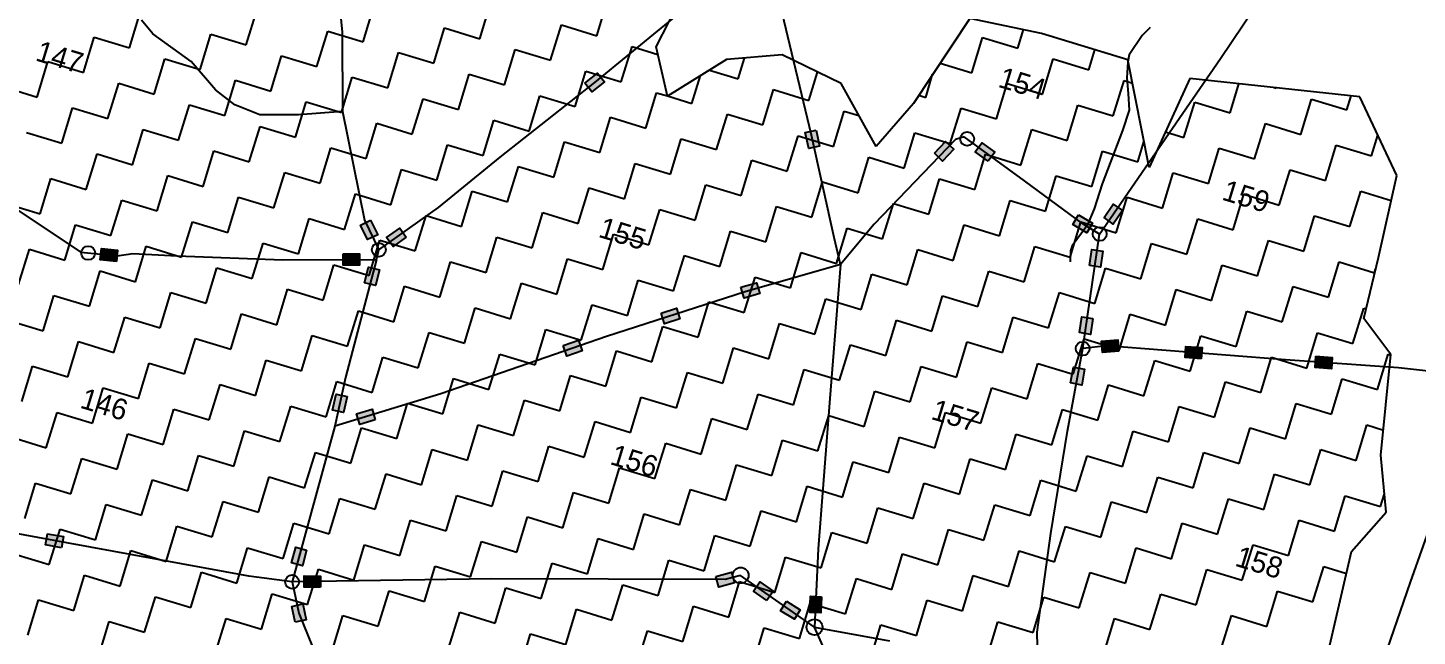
# Model space of a CAD drawing. Header units: metres. Extents: x 317586 to 322617, y 1862238 to 1866178.
# Drawn here: x 318220 to 319474, y 1862983 to 1863532 of the extents above; entities that cross this region are included whole.
import ezdxf

# ---------------------------------------------------------------- set-up
doc = ezdxf.new("R2010")
doc.units = ezdxf.units.M
for name, color, linetype in [('LINE_WATER', 4, 'Continuous'), ('POLY_HATCH', 12, 'Continuous'), ('POLY_PARCEL', 6, 'Continuous'), ('TEXT_PARCEL', 7, 'Continuous')]:
    doc.layers.add(name, color=color, linetype=linetype)
doc.styles.add('TEXT_MAP', font='')
doc.styles.get('TEXT_MAP').set_extended_font_data('Kruti Dev 050')

msp = doc.modelspace()

# ---------------------------------------------------------------- hatches: boundary and pattern name
for points in [[(318740.2, 1863483.3), (318733.9, 1863491.3), (318722.4, 1863482.2), (318728.7, 1863474.3)], [(318924.4, 1863423.3), (318934.3, 1863425.5), (318931.2, 1863439.8), (318921.3, 1863437.6)], [(319055.3, 1863422.5), (319048, 1863429.5), (319037.9, 1863418.9), (319045.2, 1863411.9)], [(319080.6, 1863428.5), (319074.6, 1863420.3), (319086.4, 1863411.7), (319092.4, 1863419.9)], [(319191, 1863360.9), (319199.3, 1863355.1), (319207.6, 1863367.2), (319199.3, 1863372.9)], [(318526.4, 1863341), (318535.5, 1863345.4), (318529, 1863358.6), (318520, 1863354.1)], [(319175.4, 1863347.1), (319180.6, 1863355.8), (319168, 1863363.3), (319162.8, 1863354.6)], [(318543.5, 1863343), (318549.3, 1863334.8), (318561.2, 1863343.2), (318555.4, 1863351.5)], [(318286.1, 1863332.9), (318285.1, 1863322.8), (318299.7, 1863321.3), (318300.7, 1863331.4)], [(319189.8, 1863330.6), (319179.8, 1863332.1), (319177.7, 1863317.6), (319187.7, 1863316.2)], [(318518.9, 1863318), (318518.9, 1863328.1), (318504.3, 1863328.1), (318504.3, 1863318)], [(318537, 1863313.7), (318527.3, 1863316.3), (318523.6, 1863302.1), (318533.4, 1863299.6)], [(318880.2, 1863292.3), (318877.3, 1863302.1), (318863.3, 1863298), (318866.1, 1863288.3)], [(318808.2, 1863269.6), (318805.1, 1863279.2), (318791.2, 1863274.8), (318794.2, 1863265.2)], [(319168.8, 1863257.1), (319178.8, 1863255.5), (319181, 1863270), (319171, 1863271.5)], [(318720, 1863240.7), (318716.7, 1863250.3), (318702.9, 1863245.5), (318706.2, 1863235.9)], [(319188.8, 1863249.3), (319189.7, 1863239.2), (319204.2, 1863240.5), (319203.3, 1863250.6)], [(319264.9, 1863244.7), (319264.1, 1863234.6), (319278.7, 1863233.5), (319279.4, 1863243.6)], [(319396.1, 1863224.6), (319396.8, 1863234.7), (319382.2, 1863235.8), (319381.5, 1863225.7)], [(319173.4, 1863224.2), (319163.5, 1863226.1), (319160.8, 1863211.7), (319170.8, 1863209.8)], [(318494.8, 1863187.3), (318504.7, 1863185.1), (318507.8, 1863199.4), (318497.9, 1863201.6)], [(318516.4, 1863183.9), (318519.3, 1863174.2), (318533.3, 1863178.5), (318530.4, 1863188.2)], [(318237.6, 1863075.7), (318235.7, 1863065.8), (318250.1, 1863063.1), (318251.9, 1863073.1)], [(318457.7, 1863049.5), (318467.5, 1863046.8), (318471.3, 1863060.9), (318461.6, 1863063.6)], [(318469.1, 1863037.6), (318469, 1863027.5), (318483.7, 1863027.4), (318483.7, 1863037.5)], [(318857.4, 1863031.3), (318854.7, 1863041.1), (318840.6, 1863037.2), (318843.3, 1863027.5)], [(318880.3, 1863032.2), (318874.5, 1863023.9), (318886.5, 1863015.5), (318892.3, 1863023.8)], [(318925.3, 1863004.7), (318935.4, 1863004.2), (318936.1, 1863018.8), (318926, 1863019.3)], [(318467.8, 1863012.3), (318457.9, 1863010.1), (318461, 1862995.9), (318470.9, 1862998)], [(318911.5, 1862998.5), (318916.8, 1863007.1), (318904.4, 1863014.8), (318899.1, 1863006.2)]]:
    msp.add_hatch(color=256).paths.add_polyline_path(points)

# ---------------------------------------------------------------- linework, layer by layer
for points in [[(318722.4, 1863482.2), (318733.9, 1863491.3), (318740.2, 1863483.3), (318728.7, 1863474.3)], [(318931.2, 1863439.8), (318934.3, 1863425.5), (318924.4, 1863423.3), (318921.3, 1863437.6)], [(319037.9, 1863418.9), (319048, 1863429.5), (319055.3, 1863422.5), (319045.2, 1863411.9)], [(319086.4, 1863411.7), (319074.6, 1863420.3), (319080.6, 1863428.5), (319092.4, 1863419.9)], [(319207.6, 1863367.2), (319199.3, 1863355.1), (319191, 1863360.9), (319199.3, 1863372.9)], [(318529, 1863358.6), (318535.5, 1863345.4), (318526.4, 1863341), (318520, 1863354.1)], [(319168, 1863363.3), (319180.6, 1863355.8), (319175.4, 1863347.1), (319162.8, 1863354.6)], [(318561.2, 1863343.2), (318549.3, 1863334.8), (318543.5, 1863343), (318555.4, 1863351.5)], [(318299.7, 1863321.3), (318285.1, 1863322.8), (318286.1, 1863332.9), (318300.7, 1863331.4)], [(319177.7, 1863317.6), (319179.8, 1863332.1), (319189.8, 1863330.6), (319187.7, 1863316.2)], [(318504.3, 1863328.1), (318518.9, 1863328.1), (318518.9, 1863318), (318504.3, 1863318)], [(318523.6, 1863302.1), (318527.3, 1863316.3), (318537, 1863313.7), (318533.4, 1863299.6)], [(318863.3, 1863298), (318877.3, 1863302.1), (318880.2, 1863292.3), (318866.1, 1863288.3)], [(318791.2, 1863274.8), (318805.1, 1863279.2), (318808.2, 1863269.6), (318794.2, 1863265.2)], [(319181, 1863270), (319178.8, 1863255.5), (319168.8, 1863257.1), (319171, 1863271.5)], [(318702.9, 1863245.5), (318716.7, 1863250.3), (318720, 1863240.7), (318706.2, 1863235.9)], [(319204.2, 1863240.5), (319189.7, 1863239.2), (319188.8, 1863249.3), (319203.3, 1863250.6)], [(319278.7, 1863233.5), (319264.1, 1863234.6), (319264.9, 1863244.7), (319279.4, 1863243.6)], [(319382.2, 1863235.8), (319396.8, 1863234.7), (319396.1, 1863224.6), (319381.5, 1863225.7)], [(319160.8, 1863211.7), (319163.5, 1863226.1), (319173.4, 1863224.2), (319170.8, 1863209.8)], [(318507.8, 1863199.4), (318504.7, 1863185.1), (318494.8, 1863187.3), (318497.9, 1863201.6)], [(318533.3, 1863178.5), (318519.3, 1863174.2), (318516.4, 1863183.9), (318530.4, 1863188.2)], [(318250.1, 1863063.1), (318235.7, 1863065.8), (318237.6, 1863075.7), (318251.9, 1863073.1)], [(318471.3, 1863060.9), (318467.5, 1863046.8), (318457.7, 1863049.5), (318461.6, 1863063.6)], [(318483.7, 1863027.4), (318469, 1863027.5), (318469.1, 1863037.6), (318483.7, 1863037.5)], [(318840.6, 1863037.2), (318854.7, 1863041.1), (318857.4, 1863031.3), (318843.3, 1863027.5)], [(318886.5, 1863015.5), (318874.5, 1863023.9), (318880.3, 1863032.2), (318892.3, 1863023.8)], [(318936.1, 1863018.8), (318935.4, 1863004.2), (318925.3, 1863004.7), (318926, 1863019.3)], [(318461, 1862995.9), (318457.9, 1863010.1), (318467.8, 1863012.3), (318470.9, 1862998)], [(318904.4, 1863014.8), (318916.8, 1863007.1), (318911.5, 1862998.5), (318899.1, 1863006.2)]]:
    msp.add_lwpolyline(points, close=True)
for centre, radius in [((319067.4, 1863431.9), 6.26), ((319187, 1863346.1), 6.26), ((318274.1, 1863329), 6.26), ((318536.5, 1863331.9), 6.26), ((319171.7, 1863242.7), 6.26), ((318863, 1863038.1), 7.15), ((318458.2, 1863032.2), 6.26), ((318929.7, 1862991.4), 7.15)]:
    msp.add_circle(centre, radius)
at = {"layer": 'LINE_WATER', "ltscale": 10}
for p, q in [((319232.7, 1863532.3), (319225.5, 1863525.2)), ((319225.5, 1863525.2), (319213.6, 1863507.7)), ((319213.6, 1863507.7), (319212.4, 1863501.5)), ((319212.4, 1863501.5), (319211.5, 1863487.1)), ((319211.5, 1863487.1), (319212.6, 1863472.8)), ((319212.6, 1863472.8), (319213.5, 1863457.8)), ((319213.5, 1863457.8), (319207.5, 1863439.5)), ((319207.5, 1863439.5), (319189.3, 1863391.3)), ((319189.3, 1863391.3), (319182.1, 1863368.8)), ((319182.1, 1863368.8), (319175.6, 1863353.8)), ((319175.6, 1863353.8), (319162.2, 1863335.4)), ((319160.8, 1863330.8), (319160.5, 1863320.9)), ((319162.2, 1863335.4), (319160.8, 1863330.8))]:
    msp.add_line(p, q, dxfattribs=at)
at = {"layer": 'POLY_HATCH'}
for p, q in [((318786.9, 1863514.9), (318821.4, 1863582.9)), ((319069.8, 1863540.6), (319018.9, 1863463.8)), ((319134.4, 1863527.1), (319069.8, 1863540.6)), ((319212.5, 1863503.3), (319134.4, 1863527.1)), ((318797, 1863470.6), (318786.9, 1863514.9)), ((318900.6, 1863507.7), (318850.2, 1863503.5)), ((318953.6, 1863481.8), (318900.6, 1863507.7)), ((318850.2, 1863503.5), (318797, 1863470.6)), ((319231.6, 1863406.1), (319212.5, 1863503.3)), ((318985.4, 1863425), (318953.6, 1863481.8)), ((319268.3, 1863486.3), (319231.6, 1863406.1)), ((319421.8, 1863470), (319268.3, 1863486.3)), ((319455.1, 1863398.9), (319421.8, 1863470)), ((319018.9, 1863463.8), (318985.4, 1863425)), ((319438.6, 1863324.8), (319455.1, 1863398.9)), ((319425.4, 1863269.9), (319438.6, 1863324.8)), ((319449.8, 1863237.5), (319425.4, 1863269.9)), ((319440.9, 1863146.6), (319449.8, 1863237.5)), ((319445.5, 1863095.2), (319440.9, 1863146.6)), ((319414.3, 1863059.5), (319445.5, 1863095.2)), ((319379.5, 1862909.4), (319414.3, 1863059.5))]:
    msp.add_line(p, q, dxfattribs=at)
at = {"layer": 'POLY_HATCH', "linetype": 'Continuous'}
for p, q in [((318733.1, 1863525), (318742.9, 1863556.9)), ((318311.4, 1863514), (318321.1, 1863545.9)), ((318416.8, 1863516.8), (318426.6, 1863548.7)), ((318522.3, 1863519.5), (318532, 1863551.4)), ((318627.7, 1863522.3), (318637.4, 1863554.2)), ((318586.1, 1863500.1), (318595.8, 1863532)), ((318595.8, 1863532), (318627.7, 1863522.3)), ((318691.5, 1863502.8), (318701.2, 1863534.7)), ((318701.2, 1863534.7), (318733.1, 1863525)), ((318269.8, 1863491.8), (318279.5, 1863523.7)), ((318279.5, 1863523.7), (318311.4, 1863514)), ((318375.2, 1863494.6), (318384.9, 1863526.5)), ((318384.9, 1863526.5), (318416.8, 1863516.8)), ((318480.6, 1863497.3), (318490.4, 1863529.2)), ((318490.4, 1863529.2), (318522.3, 1863519.5)), ((319071.6, 1863491.6), (319081.4, 1863523.5)), ((319081.4, 1863523.5), (319113.3, 1863513.8)), ((319113.3, 1863513.8), (319118.4, 1863530.5)), ((318439, 1863475.1), (318448.7, 1863507)), ((318448.7, 1863507), (318480.6, 1863497.3)), ((318544.5, 1863477.9), (318554.2, 1863509.8)), ((318554.2, 1863509.8), (318586.1, 1863500.1)), ((318649.9, 1863480.6), (318659.6, 1863512.5)), ((318659.6, 1863512.5), (318691.5, 1863502.8)), ((318755.3, 1863483.4), (318765.1, 1863515.3)), ((318765.1, 1863515.3), (318788.4, 1863508.2)), ((319177.1, 1863494.3), (319182.6, 1863512.4)), ((318228.1, 1863469.7), (318237.9, 1863501.6)), ((318237.9, 1863501.6), (318269.8, 1863491.8)), ((318333.6, 1863472.4), (318343.3, 1863504.3)), ((318343.3, 1863504.3), (318375.2, 1863494.6)), ((318834.9, 1863494), (318860.8, 1863486.1)), ((318860.8, 1863486.1), (318866.5, 1863504.8)), ((319043.1, 1863500.3), (319071.6, 1863491.6)), ((319135.5, 1863472.2), (319145.2, 1863504.1)), ((319145.2, 1863504.1), (319177.1, 1863494.3)), ((318292, 1863450.2), (318301.7, 1863482.1)), ((318301.7, 1863482.1), (318333.6, 1863472.4)), ((318397.4, 1863453), (318407.1, 1863484.9)), ((318407.1, 1863484.9), (318439, 1863475.1)), ((318502.8, 1863455.7), (318512.5, 1863487.6)), ((318512.5, 1863487.6), (318544.5, 1863477.9)), ((318608.3, 1863458.4), (318618, 1863490.3)), ((318618, 1863490.3), (318649.9, 1863480.6)), ((318713.7, 1863461.2), (318723.4, 1863493.1)), ((318723.4, 1863493.1), (318755.3, 1863483.4)), ((318819.1, 1863463.9), (318826.8, 1863489)), ((318924.6, 1863466.7), (318932.4, 1863492.2)), ((319030, 1863469.4), (319036.3, 1863490.2)), ((319093.8, 1863450), (319103.6, 1863481.9)), ((319103.6, 1863481.9), (319135.5, 1863472.2)), ((319199.3, 1863452.7), (319209, 1863484.6)), ((319209, 1863484.6), (319216.6, 1863482.3)), ((319304.7, 1863455.5), (319312.7, 1863481.6)), ((318196.2, 1863479.4), (318228.1, 1863469.7)), ((318672.1, 1863439), (318681.8, 1863470.9)), ((318681.8, 1863470.9), (318713.7, 1863461.2)), ((318777.5, 1863441.7), (318787.2, 1863473.6)), ((318787.2, 1863473.6), (318796.9, 1863470.7)), ((318797, 1863470.7), (318819.1, 1863463.9)), ((318883, 1863444.5), (318892.7, 1863476.4)), ((318892.7, 1863476.4), (318924.6, 1863466.7)), ((319023.8, 1863471.3), (319030, 1863469.4)), ((319344.4, 1863478.2), (319346.3, 1863477.6)), ((319346.3, 1863477.6), (319346.4, 1863478)), ((319410.1, 1863458.2), (319414, 1863470.8)), ((318250.3, 1863428), (318260, 1863459.9)), ((318260, 1863459.9), (318292, 1863450.2)), ((318355.8, 1863430.8), (318365.5, 1863462.7)), ((318365.5, 1863462.7), (318397.4, 1863453)), ((318461.2, 1863433.5), (318470.9, 1863465.4)), ((318470.9, 1863465.4), (318502.8, 1863455.7)), ((318566.6, 1863436.3), (318576.4, 1863468.2)), ((318576.4, 1863468.2), (318608.3, 1863458.4)), ((318946.8, 1863425), (318956.5, 1863457)), ((318956.5, 1863457), (318969.8, 1863452.9)), ((319052.2, 1863427.8), (319061.9, 1863459.7)), ((319061.9, 1863459.7), (319093.8, 1863450)), ((319157.6, 1863430.5), (319167.4, 1863462.4)), ((319167.4, 1863462.4), (319199.3, 1863452.7)), ((319263.1, 1863433.3), (319272.8, 1863465.2)), ((319272.8, 1863465.2), (319304.7, 1863455.5)), ((319368.5, 1863436), (319378.2, 1863467.9)), ((319378.2, 1863467.9), (319410.1, 1863458.2)), ((318525, 1863414.1), (318534.7, 1863446)), ((318534.7, 1863446), (318566.6, 1863436.3)), ((318630.5, 1863416.8), (318640.2, 1863448.7)), ((318640.2, 1863448.7), (318672.1, 1863439)), ((318735.9, 1863419.6), (318745.6, 1863451.5)), ((318745.6, 1863451.5), (318777.5, 1863441.7)), ((318841.3, 1863422.3), (318851, 1863454.2)), ((318851, 1863454.2), (318883, 1863444.5)), ((319326.9, 1863413.8), (319336.6, 1863445.7)), ((319336.6, 1863445.7), (319368.5, 1863436)), ((318218.4, 1863437.7), (318250.3, 1863428)), ((318314.1, 1863408.6), (318323.9, 1863440.5)), ((318323.9, 1863440.5), (318355.8, 1863430.8)), ((318419.6, 1863411.3), (318429.3, 1863443.2)), ((318429.3, 1863443.2), (318461.2, 1863433.5)), ((318799.7, 1863400.1), (318809.4, 1863432)), ((318809.4, 1863432), (318841.3, 1863422.3)), ((318905.1, 1863402.9), (318914.9, 1863434.8)), ((318914.9, 1863434.8), (318946.8, 1863425)), ((319010.6, 1863405.6), (319020.3, 1863437.5)), ((319020.3, 1863437.5), (319052.2, 1863427.8)), ((319116, 1863408.3), (319125.7, 1863440.3)), ((319125.7, 1863440.3), (319157.6, 1863430.5)), ((319246.4, 1863438.4), (319263.1, 1863433.3)), ((319432.3, 1863416.6), (319438.1, 1863435.3)), ((318272.5, 1863386.4), (318282.2, 1863418.3)), ((318282.2, 1863418.3), (318314.1, 1863408.6)), ((318377.9, 1863389.1), (318387.7, 1863421)), ((318387.7, 1863421), (318419.6, 1863411.3)), ((318483.4, 1863391.9), (318493.1, 1863423.8)), ((318493.1, 1863423.8), (318525, 1863414.1)), ((318588.8, 1863394.6), (318598.5, 1863426.5)), ((318598.5, 1863426.5), (318630.5, 1863416.8)), ((318694.3, 1863397.4), (318704, 1863429.3)), ((318704, 1863429.3), (318735.9, 1863419.6)), ((319179.8, 1863388.9), (319189.5, 1863420.8)), ((319189.5, 1863420.8), (319221.5, 1863411.1)), ((319221.5, 1863411.1), (319227, 1863429.4)), ((319285.3, 1863391.6), (319295, 1863423.6)), ((319295, 1863423.6), (319326.9, 1863413.8)), ((319390.7, 1863394.4), (319400.4, 1863426.3)), ((319400.4, 1863426.3), (319432.3, 1863416.6)), ((318652.6, 1863375.2), (318662.4, 1863407.1)), ((318662.4, 1863407.1), (318694.3, 1863397.4)), ((318758.1, 1863377.9), (318767.8, 1863409.8)), ((318767.8, 1863409.8), (318799.7, 1863400.1)), ((318863.5, 1863380.7), (318873.2, 1863412.6)), ((318873.2, 1863412.6), (318905.1, 1863402.9)), ((318969, 1863383.4), (318978.7, 1863415.3)), ((318978.7, 1863415.3), (319010.6, 1863405.6)), ((319074.4, 1863386.2), (319084.1, 1863418.1)), ((319084.1, 1863418.1), (319116, 1863408.3)), ((318230.9, 1863364.2), (318240.6, 1863396.1)), ((318240.6, 1863396.1), (318272.5, 1863386.4)), ((318336.3, 1863367), (318346, 1863398.9)), ((318346, 1863398.9), (318377.9, 1863389.1)), ((318441.8, 1863369.7), (318451.5, 1863401.6)), ((318451.5, 1863401.6), (318483.4, 1863391.9)), ((318547.2, 1863372.4), (318556.9, 1863404.3)), ((318556.9, 1863404.3), (318588.8, 1863394.6)), ((318927.3, 1863361.2), (318937, 1863393.1)), ((318937, 1863393.1), (318969, 1863383.4)), ((319032.8, 1863364), (319042.5, 1863395.9)), ((319042.5, 1863395.9), (319074.4, 1863386.2)), ((319138.2, 1863366.7), (319147.9, 1863398.6)), ((319147.9, 1863398.6), (319179.8, 1863388.9)), ((319243.6, 1863369.5), (319253.4, 1863401.4)), ((319253.4, 1863401.4), (319285.3, 1863391.6)), ((319349.1, 1863372.2), (319358.8, 1863404.1)), ((319358.8, 1863404.1), (319390.7, 1863394.4)), ((318505.6, 1863350.3), (318515.3, 1863382.2)), ((318515.3, 1863382.2), (318547.2, 1863372.4)), ((318611, 1863353), (318620.7, 1863384.9)), ((318620.7, 1863384.9), (318652.6, 1863375.2)), ((318716.4, 1863355.7), (318726.2, 1863387.7)), ((318726.2, 1863387.7), (318758.1, 1863377.9)), ((318821.9, 1863358.5), (318831.6, 1863390.4)), ((318831.6, 1863390.4), (318863.5, 1863380.7)), ((319307.5, 1863350), (319317.2, 1863381.9)), ((319317.2, 1863381.9), (319349.1, 1863372.2)), ((319412.9, 1863352.8), (319422.6, 1863384.7)), ((319422.6, 1863384.7), (319450, 1863376.3)), ((318199, 1863373.9), (318230.9, 1863364.2)), ((318294.7, 1863344.8), (318304.4, 1863376.7)), ((318304.4, 1863376.7), (318336.3, 1863367)), ((318400.1, 1863347.5), (318409.9, 1863379.4)), ((318409.9, 1863379.4), (318441.8, 1863369.7)), ((318780.3, 1863336.3), (318790, 1863368.2)), ((318790, 1863368.2), (318821.9, 1863358.5)), ((318885.7, 1863339), (318895.4, 1863371)), ((318895.4, 1863371), (318927.3, 1863361.2)), ((318991.1, 1863341.8), (319000.9, 1863373.7)), ((319000.9, 1863373.7), (319032.8, 1863364)), ((319096.6, 1863344.5), (319106.3, 1863376.4)), ((319106.3, 1863376.4), (319138.2, 1863366.7)), ((319202, 1863347.3), (319211.7, 1863379.2)), ((319211.7, 1863379.2), (319243.6, 1863369.5)), ((318358.5, 1863325.3), (318368.2, 1863357.2)), ((318368.2, 1863357.2), (318400.1, 1863347.5)), ((318463.9, 1863328.1), (318473.7, 1863360)), ((318473.7, 1863360), (318505.6, 1863350.3)), ((318569.4, 1863330.8), (318579.1, 1863362.7)), ((318579.1, 1863362.7), (318611, 1863353)), ((318674.8, 1863333.6), (318684.5, 1863365.5)), ((318684.5, 1863365.5), (318716.4, 1863355.7)), ((319160.4, 1863325.1), (319170.1, 1863357)), ((319170.1, 1863357), (319202, 1863347.3)), ((319265.8, 1863327.8), (319275.5, 1863359.7)), ((319275.5, 1863359.7), (319307.5, 1863350)), ((319371.3, 1863330.6), (319381, 1863362.5)), ((319381, 1863362.5), (319412.9, 1863352.8)), ((318253.1, 1863322.6), (318262.8, 1863354.5)), ((318262.8, 1863354.5), (318294.7, 1863344.8)), ((318633.2, 1863311.4), (318642.9, 1863343.3)), ((318642.9, 1863343.3), (318674.8, 1863333.6)), ((318738.6, 1863314.1), (318748.4, 1863346)), ((318748.4, 1863346), (318780.3, 1863336.3)), ((318844.1, 1863316.9), (318853.8, 1863348.8)), ((318853.8, 1863348.8), (318885.7, 1863339)), ((318949.5, 1863319.6), (318959.2, 1863351.5)), ((318959.2, 1863351.5), (318991.1, 1863341.8)), ((319054.9, 1863322.3), (319064.7, 1863354.3)), ((319064.7, 1863354.3), (319096.6, 1863344.5)), ((318211.4, 1863300.4), (318221.2, 1863332.3)), ((318221.2, 1863332.3), (318253.1, 1863322.6)), ((318316.9, 1863303.1), (318326.6, 1863335.1)), ((318326.6, 1863335.1), (318358.5, 1863325.3)), ((318422.3, 1863305.9), (318432, 1863337.8)), ((318432, 1863337.8), (318463.9, 1863328.1)), ((318527.8, 1863308.6), (318537.5, 1863340.5)), ((318537.5, 1863340.5), (318569.4, 1863330.8)), ((319013.3, 1863300.2), (319023, 1863332.1)), ((319023, 1863332.1), (319054.9, 1863322.3)), ((319118.8, 1863302.9), (319128.5, 1863334.8)), ((319128.5, 1863334.8), (319160.4, 1863325.1)), ((319224.2, 1863305.7), (319233.9, 1863337.6)), ((319233.9, 1863337.6), (319265.8, 1863327.8)), ((319329.6, 1863308.4), (319339.4, 1863340.3)), ((319339.4, 1863340.3), (319371.3, 1863330.6)), ((318486.1, 1863286.4), (318495.8, 1863318.4)), ((318495.8, 1863318.4), (318527.8, 1863308.6)), ((318591.6, 1863289.2), (318601.3, 1863321.1)), ((318601.3, 1863321.1), (318633.2, 1863311.4)), ((318697, 1863291.9), (318706.7, 1863323.8)), ((318706.7, 1863323.8), (318738.6, 1863314.1)), ((318802.4, 1863294.7), (318812.2, 1863326.6)), ((318812.2, 1863326.6), (318844.1, 1863316.9)), ((318907.9, 1863297.4), (318917.6, 1863329.3)), ((318917.6, 1863329.3), (318949.5, 1863319.6)), ((319288, 1863286.2), (319297.7, 1863318.1)), ((319297.7, 1863318.1), (319329.6, 1863308.4)), ((319393.4, 1863289), (319403.2, 1863320.9)), ((319403.2, 1863320.9), (319435.1, 1863311.1)), ((318275.3, 1863281), (318285, 1863312.9)), ((318285, 1863312.9), (318316.9, 1863303.1)), ((318380.7, 1863283.7), (318390.4, 1863315.6)), ((318390.4, 1863315.6), (318422.3, 1863305.9)), ((318866.3, 1863275.2), (318876, 1863307.1)), ((318876, 1863307.1), (318907.9, 1863297.4)), ((318971.7, 1863278), (318981.4, 1863309.9)), ((318981.4, 1863309.9), (319013.3, 1863300.2)), ((319077.1, 1863280.7), (319086.9, 1863312.6)), ((319086.9, 1863312.6), (319118.8, 1863302.9)), ((319182.6, 1863283.5), (319192.3, 1863315.4)), ((319192.3, 1863315.4), (319224.2, 1863305.7)), ((319435.1, 1863311.1), (319436.1, 1863314.5)), ((318339.1, 1863261.5), (318348.8, 1863293.4)), ((318348.8, 1863293.4), (318380.7, 1863283.7)), ((318444.5, 1863264.3), (318454.2, 1863296.2)), ((318454.2, 1863296.2), (318486.1, 1863286.4)), ((318549.9, 1863267), (318559.7, 1863298.9)), ((318559.7, 1863298.9), (318591.6, 1863289.2)), ((318655.4, 1863269.7), (318665.1, 1863301.7)), ((318665.1, 1863301.7), (318697, 1863291.9)), ((318760.8, 1863272.5), (318770.5, 1863304.4)), ((318770.5, 1863304.4), (318802.4, 1863294.7)), ((319140.9, 1863261.3), (319150.7, 1863293.2)), ((319150.7, 1863293.2), (319182.6, 1863283.5)), ((319246.4, 1863264), (319256.1, 1863295.9)), ((319256.1, 1863295.9), (319288, 1863286.2)), ((319351.8, 1863266.8), (319361.5, 1863298.7)), ((319361.5, 1863298.7), (319393.4, 1863289)), ((318233.6, 1863258.8), (318243.3, 1863290.7)), ((318243.3, 1863290.7), (318275.3, 1863281)), ((318719.2, 1863250.3), (318728.9, 1863282.2)), ((318728.9, 1863282.2), (318760.8, 1863272.5)), ((318824.6, 1863253.1), (318834.4, 1863285)), ((318834.4, 1863285), (318866.3, 1863275.2)), ((318930.1, 1863255.8), (318939.8, 1863287.7)), ((318939.8, 1863287.7), (318971.7, 1863278)), ((319035.5, 1863258.5), (319045.2, 1863290.4)), ((319045.2, 1863290.4), (319077.1, 1863280.7)), ((318201.7, 1863268.5), (318233.6, 1863258.8)), ((318297.4, 1863239.3), (318307.2, 1863271.2)), ((318307.2, 1863271.2), (318339.1, 1863261.5)), ((318402.9, 1863242.1), (318412.6, 1863274)), ((318412.6, 1863274), (318444.5, 1863264.3)), ((318508.3, 1863244.8), (318518, 1863276.7)), ((318518, 1863276.7), (318549.9, 1863267)), ((318613.8, 1863247.6), (318623.5, 1863279.5)), ((318623.5, 1863279.5), (318655.4, 1863269.7)), ((318993.9, 1863236.4), (319003.6, 1863268.3)), ((319003.6, 1863268.3), (319035.5, 1863258.5)), ((319099.3, 1863239.1), (319109, 1863271)), ((319109, 1863271), (319140.9, 1863261.3)), ((319204.8, 1863241.8), (319214.5, 1863273.7)), ((319214.5, 1863273.7), (319246.4, 1863264)), ((319310.2, 1863244.6), (319319.9, 1863276.5)), ((319319.9, 1863276.5), (319351.8, 1863266.8)), ((319415.6, 1863247.3), (319425.4, 1863279.2)), ((319425.4, 1863279.2), (319427.4, 1863278.6)), ((318572.1, 1863225.4), (318581.8, 1863257.3)), ((318581.8, 1863257.3), (318613.8, 1863247.6)), ((318677.6, 1863228.1), (318687.3, 1863260)), ((318687.3, 1863260), (318719.2, 1863250.3)), ((318783, 1863230.9), (318792.7, 1863262.8)), ((318792.7, 1863262.8), (318824.6, 1863253.1)), ((318888.4, 1863233.6), (318898.2, 1863265.5)), ((318898.2, 1863265.5), (318930.1, 1863255.8)), ((319374, 1863225.1), (319383.7, 1863257)), ((319383.7, 1863257), (319415.6, 1863247.3)), ((318255.8, 1863217.1), (318265.5, 1863249.1)), ((318265.5, 1863249.1), (318297.4, 1863239.3)), ((318361.2, 1863219.9), (318371, 1863251.8)), ((318371, 1863251.8), (318402.9, 1863242.1)), ((318466.7, 1863222.6), (318476.4, 1863254.5)), ((318476.4, 1863254.5), (318508.3, 1863244.8)), ((318846.8, 1863211.4), (318856.5, 1863243.3)), ((318856.5, 1863243.3), (318888.4, 1863233.6)), ((318952.3, 1863214.2), (318962, 1863246.1)), ((318962, 1863246.1), (318993.9, 1863236.4)), ((319057.7, 1863216.9), (319067.4, 1863248.8)), ((319067.4, 1863248.8), (319099.3, 1863239.1)), ((319163.1, 1863219.7), (319172.9, 1863251.6)), ((319172.9, 1863251.6), (319204.8, 1863241.8)), ((319268.6, 1863222.4), (319278.3, 1863254.3)), ((319278.3, 1863254.3), (319310.2, 1863244.6)), ((318425.1, 1863200.5), (318434.8, 1863232.4)), ((318434.8, 1863232.4), (318466.7, 1863222.6)), ((318530.5, 1863203.2), (318540.2, 1863235.1)), ((318540.2, 1863235.1), (318572.1, 1863225.4)), ((318635.9, 1863205.9), (318645.7, 1863237.8)), ((318645.7, 1863237.8), (318677.6, 1863228.1)), ((318741.4, 1863208.7), (318751.1, 1863240.6)), ((318751.1, 1863240.6), (318783, 1863230.9)), ((319226.9, 1863200.2), (319236.7, 1863232.1)), ((319236.7, 1863232.1), (319268.6, 1863222.4)), ((319332.4, 1863203), (319342.1, 1863234.9)), ((319342.1, 1863234.9), (319374, 1863225.1)), ((319437.8, 1863205.7), (319447.5, 1863237.6)), ((319447.5, 1863237.6), (319449.8, 1863236.9)), ((318214.2, 1863195), (318223.9, 1863226.9)), ((318223.9, 1863226.9), (318255.8, 1863217.1)), ((318319.6, 1863197.7), (318329.3, 1863229.6)), ((318329.3, 1863229.6), (318361.2, 1863219.9)), ((318699.7, 1863186.5), (318709.5, 1863218.4)), ((318709.5, 1863218.4), (318741.4, 1863208.7)), ((318805.2, 1863189.2), (318814.9, 1863221.1)), ((318814.9, 1863221.1), (318846.8, 1863211.4)), ((318910.6, 1863192), (318920.3, 1863223.9)), ((318920.3, 1863223.9), (318952.3, 1863214.2)), ((319016.1, 1863194.7), (319025.8, 1863226.6)), ((319025.8, 1863226.6), (319057.7, 1863216.9)), ((319121.5, 1863197.5), (319131.2, 1863229.4)), ((319131.2, 1863229.4), (319163.1, 1863219.7)), ((318278, 1863175.5), (318287.7, 1863207.4)), ((318287.7, 1863207.4), (318319.6, 1863197.7)), ((318383.4, 1863178.3), (318393.2, 1863210.2)), ((318393.2, 1863210.2), (318425.1, 1863200.5)), ((318488.9, 1863181), (318498.6, 1863212.9)), ((318498.6, 1863212.9), (318530.5, 1863203.2)), ((318594.3, 1863183.8), (318604, 1863215.7)), ((318604, 1863215.7), (318635.9, 1863205.9)), ((319079.9, 1863175.3), (319089.6, 1863207.2)), ((319089.6, 1863207.2), (319121.5, 1863197.5)), ((319185.3, 1863178), (319195, 1863209.9)), ((319195, 1863209.9), (319226.9, 1863200.2)), ((319290.8, 1863180.8), (319300.5, 1863212.7)), ((319300.5, 1863212.7), (319332.4, 1863203)), ((319396.2, 1863183.5), (319405.9, 1863215.4)), ((319405.9, 1863215.4), (319437.8, 1863205.7)), ((318552.7, 1863161.6), (318562.4, 1863193.5)), ((318562.4, 1863193.5), (318594.3, 1863183.8)), ((318658.1, 1863164.3), (318667.8, 1863196.2)), ((318667.8, 1863196.2), (318699.7, 1863186.5)), ((318763.6, 1863167.1), (318773.3, 1863199)), ((318773.3, 1863199), (318805.2, 1863189.2)), ((318869, 1863169.8), (318878.7, 1863201.7)), ((318878.7, 1863201.7), (318910.6, 1863192)), ((318974.4, 1863172.5), (318984.2, 1863204.4)), ((318984.2, 1863204.4), (319016.1, 1863194.7)), ((319354.6, 1863161.3), (319364.3, 1863193.2)), ((319364.3, 1863193.2), (319396.2, 1863183.5)), ((318236.4, 1863153.3), (318246.1, 1863185.2)), ((318246.1, 1863185.2), (318278, 1863175.5)), ((318341.8, 1863156.1), (318351.5, 1863188)), ((318351.5, 1863188), (318383.4, 1863178.3)), ((318447.2, 1863158.8), (318457, 1863190.7)), ((318457, 1863190.7), (318488.9, 1863181)), ((318932.8, 1863150.4), (318942.5, 1863182.3)), ((318942.5, 1863182.3), (318974.4, 1863172.5)), ((319038.2, 1863153.1), (319048, 1863185)), ((319048, 1863185), (319079.9, 1863175.3)), ((319143.7, 1863155.8), (319153.4, 1863187.7)), ((319153.4, 1863187.7), (319185.3, 1863178)), ((319249.1, 1863158.6), (319258.8, 1863190.5)), ((319258.8, 1863190.5), (319290.8, 1863180.8)), ((318405.6, 1863136.6), (318415.3, 1863168.5)), ((318415.3, 1863168.5), (318447.2, 1863158.8)), ((318511.1, 1863139.4), (318520.8, 1863171.3)), ((318520.8, 1863171.3), (318552.7, 1863161.6)), ((318616.5, 1863142.1), (318626.2, 1863174)), ((318626.2, 1863174), (318658.1, 1863164.3)), ((318721.9, 1863144.9), (318731.7, 1863176.8)), ((318731.7, 1863176.8), (318763.6, 1863167.1)), ((318827.4, 1863147.6), (318837.1, 1863179.5)), ((318837.1, 1863179.5), (318869, 1863169.8)), ((319207.5, 1863136.4), (319217.2, 1863168.3)), ((319217.2, 1863168.3), (319249.1, 1863158.6)), ((319312.9, 1863139.1), (319322.7, 1863171.1)), ((319322.7, 1863171.1), (319354.6, 1863161.3)), ((319418.4, 1863141.9), (319428.1, 1863173.8)), ((319428.1, 1863173.8), (319443.1, 1863169.2)), ((318204.5, 1863163.1), (318236.4, 1863153.3)), ((318300.2, 1863133.9), (318309.9, 1863165.8)), ((318309.9, 1863165.8), (318341.8, 1863156.1)), ((318785.7, 1863125.4), (318795.5, 1863157.3)), ((318795.5, 1863157.3), (318827.4, 1863147.6)), ((318891.2, 1863128.2), (318900.9, 1863160.1)), ((318900.9, 1863160.1), (318932.8, 1863150.4)), ((318996.6, 1863130.9), (319006.3, 1863162.8)), ((319006.3, 1863162.8), (319038.2, 1863153.1)), ((319102.1, 1863133.7), (319111.8, 1863165.6)), ((319111.8, 1863165.6), (319143.7, 1863155.8)), ((318258.6, 1863111.7), (318268.3, 1863143.6)), ((318268.3, 1863143.6), (318300.2, 1863133.9)), ((318364, 1863114.5), (318373.7, 1863146.4)), ((318373.7, 1863146.4), (318405.6, 1863136.6)), ((318469.4, 1863117.2), (318479.2, 1863149.1)), ((318479.2, 1863149.1), (318511.1, 1863139.4)), ((318574.9, 1863119.9), (318584.6, 1863151.8)), ((318584.6, 1863151.8), (318616.5, 1863142.1)), ((318680.3, 1863122.7), (318690, 1863154.6)), ((318690, 1863154.6), (318721.9, 1863144.9)), ((319060.4, 1863111.5), (319070.2, 1863143.4)), ((319070.2, 1863143.4), (319102.1, 1863133.7)), ((319165.9, 1863114.2), (319175.6, 1863146.1)), ((319175.6, 1863146.1), (319207.5, 1863136.4)), ((319271.3, 1863117), (319281, 1863148.9)), ((319281, 1863148.9), (319312.9, 1863139.1)), ((319376.8, 1863119.7), (319386.5, 1863151.6)), ((319386.5, 1863151.6), (319418.4, 1863141.9)), ((318638.7, 1863100.5), (318648.4, 1863132.4)), ((318648.4, 1863132.4), (318680.3, 1863122.7)), ((318744.1, 1863103.2), (318753.8, 1863135.1)), ((318753.8, 1863135.1), (318785.7, 1863125.4)), ((318849.6, 1863106), (318859.3, 1863137.9)), ((318859.3, 1863137.9), (318891.2, 1863128.2)), ((318955, 1863108.7), (318964.7, 1863140.6)), ((318964.7, 1863140.6), (318996.6, 1863130.9)), ((318216.9, 1863089.5), (318226.6, 1863121.4)), ((318226.6, 1863121.4), (318258.6, 1863111.7)), ((318322.4, 1863092.3), (318332.1, 1863124.2)), ((318332.1, 1863124.2), (318364, 1863114.5)), ((318427.8, 1863095), (318437.5, 1863126.9)), ((318437.5, 1863126.9), (318469.4, 1863117.2)), ((318533.2, 1863097.8), (318543, 1863129.7)), ((318543, 1863129.7), (318574.9, 1863119.9)), ((318913.4, 1863086.5), (318923.1, 1863118.5)), ((318923.1, 1863118.5), (318955, 1863108.7)), ((319018.8, 1863089.3), (319028.5, 1863121.2)), ((319028.5, 1863121.2), (319060.4, 1863111.5)), ((319124.2, 1863092), (319134, 1863123.9)), ((319134, 1863123.9), (319165.9, 1863114.2)), ((319229.7, 1863094.8), (319239.4, 1863126.7)), ((319239.4, 1863126.7), (319271.3, 1863117)), ((319335.1, 1863097.5), (319344.8, 1863129.4)), ((319344.8, 1863129.4), (319376.8, 1863119.7)), ((318386.2, 1863072.8), (318395.9, 1863104.7)), ((318395.9, 1863104.7), (318427.8, 1863095)), ((318491.6, 1863075.6), (318501.3, 1863107.5)), ((318501.3, 1863107.5), (318533.2, 1863097.8)), ((318597.1, 1863078.3), (318606.8, 1863110.2)), ((318606.8, 1863110.2), (318638.7, 1863100.5)), ((318702.5, 1863081.1), (318712.2, 1863113)), ((318712.2, 1863113), (318744.1, 1863103.2)), ((318807.9, 1863083.8), (318817.7, 1863115.7)), ((318817.7, 1863115.7), (318849.6, 1863106)), ((319293.5, 1863075.3), (319303.2, 1863107.2)), ((319303.2, 1863107.2), (319335.1, 1863097.5)), ((319398.9, 1863078.1), (319408.7, 1863110)), ((319408.7, 1863110), (319440.6, 1863100.3)), ((319440.6, 1863100.3), (319444, 1863111.7)), ((318280.7, 1863070.1), (318290.5, 1863102)), ((318290.5, 1863102), (318322.4, 1863092.3)), ((318766.3, 1863061.6), (318776, 1863093.5)), ((318776, 1863093.5), (318807.9, 1863083.8)), ((318871.7, 1863064.4), (318881.5, 1863096.3)), ((318881.5, 1863096.3), (318913.4, 1863086.5)), ((318977.2, 1863067.1), (318986.9, 1863099)), ((318986.9, 1863099), (319018.8, 1863089.3)), ((319082.6, 1863069.8), (319092.3, 1863101.8)), ((319092.3, 1863101.8), (319124.2, 1863092)), ((319188.1, 1863072.6), (319197.8, 1863104.5)), ((319197.8, 1863104.5), (319229.7, 1863094.8)), ((318239.1, 1863047.9), (318248.8, 1863079.8)), ((318248.8, 1863079.8), (318280.7, 1863070.1)), ((318344.6, 1863050.6), (318354.3, 1863082.5)), ((318354.3, 1863082.5), (318386.2, 1863072.8)), ((318450, 1863053.4), (318459.7, 1863085.3)), ((318459.7, 1863085.3), (318491.6, 1863075.6)), ((318555.4, 1863056.1), (318565.1, 1863088)), ((318565.1, 1863088), (318597.1, 1863078.3)), ((318660.9, 1863058.9), (318670.6, 1863090.8)), ((318670.6, 1863090.8), (318702.5, 1863081.1)), ((319146.4, 1863050.4), (319156.2, 1863082.3)), ((319156.2, 1863082.3), (319188.1, 1863072.6)), ((319251.9, 1863053.1), (319261.6, 1863085.1)), ((319261.6, 1863085.1), (319293.5, 1863075.3)), ((319357.3, 1863055.9), (319367, 1863087.8)), ((319367, 1863087.8), (319398.9, 1863078.1)), ((318619.2, 1863036.7), (318629, 1863068.6)), ((318629, 1863068.6), (318660.9, 1863058.9)), ((318724.7, 1863039.4), (318734.4, 1863071.3)), ((318734.4, 1863071.3), (318766.3, 1863061.6)), ((318830.1, 1863042.2), (318839.8, 1863074.1)), ((318839.8, 1863074.1), (318871.7, 1863064.4)), ((318935.6, 1863044.9), (318945.3, 1863076.8)), ((318945.3, 1863076.8), (318977.2, 1863067.1)), ((319041, 1863047.7), (319050.7, 1863079.6)), ((319050.7, 1863079.6), (319082.6, 1863069.8)), ((318207.2, 1863057.6), (318239.1, 1863047.9)), ((318302.9, 1863028.5), (318312.6, 1863060.4)), ((318312.6, 1863060.4), (318344.6, 1863050.6)), ((318408.4, 1863031.2), (318418.1, 1863063.1)), ((318418.1, 1863063.1), (318450, 1863053.4)), ((318513.8, 1863033.9), (318523.5, 1863065.8)), ((318523.5, 1863065.8), (318555.4, 1863056.1)), ((318893.9, 1863022.7), (318903.6, 1863054.6)), ((318903.6, 1863054.6), (318935.6, 1863044.9)), ((318999.4, 1863025.5), (319009.1, 1863057.4)), ((319009.1, 1863057.4), (319041, 1863047.7)), ((319104.8, 1863028.2), (319114.5, 1863060.1)), ((319114.5, 1863060.1), (319146.4, 1863050.4)), ((319210.2, 1863031), (319220, 1863062.9)), ((319220, 1863062.9), (319251.9, 1863053.1)), ((319315.7, 1863033.7), (319325.4, 1863065.6)), ((319325.4, 1863065.6), (319357.3, 1863055.9)), ((318472.2, 1863011.8), (318481.9, 1863043.7)), ((318481.9, 1863043.7), (318513.8, 1863033.9)), ((318577.6, 1863014.5), (318587.3, 1863046.4)), ((318587.3, 1863046.4), (318619.2, 1863036.7)), ((318683.1, 1863017.2), (318692.8, 1863049.2)), ((318692.8, 1863049.2), (318724.7, 1863039.4)), ((318788.5, 1863020), (318798.2, 1863051.9)), ((318798.2, 1863051.9), (318830.1, 1863042.2)), ((319274.1, 1863011.5), (319283.8, 1863043.4)), ((319283.8, 1863043.4), (319315.7, 1863033.7)), ((319379.5, 1863014.3), (319389.2, 1863046.2)), ((319389.2, 1863046.2), (319409.8, 1863039.9)), ((318261.3, 1863006.3), (318271, 1863038.2)), ((318271, 1863038.2), (318302.9, 1863028.5)), ((318366.7, 1863009), (318376.5, 1863040.9)), ((318376.5, 1863040.9), (318408.4, 1863031.2)), ((318746.9, 1862997.8), (318756.6, 1863029.7)), ((318756.6, 1863029.7), (318788.5, 1863020)), ((318852.3, 1863000.5), (318862, 1863032.5)), ((318862, 1863032.5), (318893.9, 1863022.7)), ((318957.7, 1863003.3), (318967.5, 1863035.2)), ((318967.5, 1863035.2), (318999.4, 1863025.5)), ((319063.2, 1863006), (319072.9, 1863037.9)), ((319072.9, 1863037.9), (319104.8, 1863028.2)), ((319168.6, 1863008.8), (319178.3, 1863040.7)), ((319178.3, 1863040.7), (319210.2, 1863031)), ((318325.1, 1862986.8), (318334.8, 1863018.7)), ((318334.8, 1863018.7), (318366.7, 1863009)), ((318430.5, 1862989.6), (318440.3, 1863021.5)), ((318440.3, 1863021.5), (318472.2, 1863011.8)), ((318536, 1862992.3), (318545.7, 1863024.2)), ((318545.7, 1863024.2), (318577.6, 1863014.5)), ((318641.4, 1862995.1), (318651.1, 1863027)), ((318651.1, 1863027), (318683.1, 1863017.2)), ((319127, 1862986.6), (319136.7, 1863018.5)), ((319136.7, 1863018.5), (319168.6, 1863008.8)), ((319232.4, 1862989.3), (319242.1, 1863021.2)), ((319242.1, 1863021.2), (319274.1, 1863011.5)), ((319337.9, 1862992.1), (319347.6, 1863024)), ((319347.6, 1863024), (319379.5, 1863014.3)), ((318219.7, 1862984.1), (318229.4, 1863016)), ((318229.4, 1863016), (318261.3, 1863006.3)), ((318599.8, 1862972.9), (318609.5, 1863004.8)), ((318609.5, 1863004.8), (318641.4, 1862995.1)), ((318705.2, 1862975.6), (318715, 1863007.5)), ((318715, 1863007.5), (318746.9, 1862997.8)), ((318810.7, 1862978.4), (318820.4, 1863010.3)), ((318820.4, 1863010.3), (318852.3, 1863000.5)), ((318916.1, 1862981.1), (318925.8, 1863013)), ((318925.8, 1863013), (318957.7, 1863003.3)), ((319021.6, 1862983.8), (319031.3, 1863015.8)), ((319031.3, 1863015.8), (319063.2, 1863006)), ((318283.5, 1862964.6), (318293.2, 1862996.6)), ((318293.2, 1862996.6), (318325.1, 1862986.8)), ((318388.9, 1862967.4), (318398.6, 1862999.3)), ((318398.6, 1862999.3), (318430.5, 1862989.6)), ((318494.4, 1862970.1), (318504.1, 1863002)), ((318504.1, 1863002), (318536, 1862992.3)), ((318979.9, 1862961.7), (318989.6, 1862993.6)), ((318989.6, 1862993.6), (319021.6, 1862983.8)), ((319085.4, 1862964.4), (319095.1, 1862996.3)), ((319095.1, 1862996.3), (319127, 1862986.6)), ((319190.8, 1862967.2), (319200.5, 1862999.1)), ((319200.5, 1862999.1), (319232.4, 1862989.3)), ((319296.2, 1862969.9), (319306, 1863001.8)), ((319306, 1863001.8), (319337.9, 1862992.1)), ((318663.6, 1862953.4), (318673.3, 1862985.3)), ((318673.3, 1862985.3), (318705.2, 1862975.6)), ((318769, 1862956.2), (318778.8, 1862988.1)), ((318778.8, 1862988.1), (318810.7, 1862978.4)), ((318874.5, 1862958.9), (318884.2, 1862990.8)), ((318884.2, 1862990.8), (318916.1, 1862981.1))]:
    msp.add_line(p, q, dxfattribs=at)
at = {"layer": 'POLY_PARCEL'}
for p, q in [((318927, 1863435.3), (318885.9, 1863606.7)), ((318500.1, 1863561.5), (318503.5, 1863528.5)), ((318731.3, 1863482.8), (318834.3, 1863567.4)), ((319296.1, 1863504.5), (319327.1, 1863550.4)), ((318332.4, 1863526.7), (318322.2, 1863539)), ((318367.2, 1863501.6), (318332.4, 1863526.7)), ((318503.5, 1863528.5), (318503.6, 1863456.7)), ((318389.1, 1863476.3), (318367.2, 1863501.6)), ((319218.8, 1863392.4), (319296.1, 1863504.5)), ((318645.9, 1863415.5), (318731.3, 1863482.8)), ((318406.5, 1863462.7), (318389.1, 1863476.3)), ((318429.1, 1863453.7), (318406.5, 1863462.7)), ((318503.6, 1863456.7), (318463.9, 1863453.7)), ((318503.6, 1863456.7), (318523.4, 1863358.7)), ((318463.9, 1863453.7), (318429.1, 1863453.7)), ((318947.3, 1863343), (318927, 1863435.3)), ((319056.8, 1863431.3), (318983.5, 1863355)), ((319064.6, 1863433.9), (319056.8, 1863431.3)), ((319119.3, 1863394), (319064.6, 1863433.9)), ((318590.3, 1863370), (318645.9, 1863415.5)), ((319171.7, 1863355.2), (319119.3, 1863394)), ((318183.3, 1863385.6), (318267.5, 1863329.7)), ((319187, 1863346.1), (319218.8, 1863392.4)), ((318536.5, 1863331.9), (318590.3, 1863370)), ((318523.4, 1863358.7), (318536.5, 1863331.9)), ((318983.5, 1863355), (318953, 1863318.7)), ((319187, 1863346.1), (319171.7, 1863355.2)), ((319171.7, 1863242.7), (319187, 1863346.1)), ((318534.3, 1863323.1), (318536.5, 1863331.9)), ((318953, 1863318.7), (318947.3, 1863343)), ((318267.5, 1863329.7), (318300.2, 1863326.4)), ((318300.2, 1863326.4), (318314.5, 1863328.6)), ((318314.5, 1863328.6), (318354.5, 1863326.5)), ((318354.5, 1863326.5), (318449.7, 1863322.8)), ((318449.7, 1863322.8), (318534.3, 1863323.1)), ((318534.3, 1863323.1), (318506.4, 1863216.6)), ((318953, 1863318.7), (318867.1, 1863293.8)), ((318953, 1863318.7), (318943.4, 1863197.6)), ((318867.1, 1863293.8), (318742, 1863253.7)), ((318742, 1863253.7), (318592.5, 1863201.8)), ((319157.9, 1863168.1), (319171.7, 1863242.7)), ((319193.2, 1863245.1), (319171.7, 1863242.7)), ((319354.7, 1863232.7), (319193.2, 1863245.1)), ((319456.7, 1863225.3), (319354.7, 1863232.7)), ((319531.9, 1863217), (319456.7, 1863225.3)), ((318506.4, 1863216.6), (318496.8, 1863172.6)), ((318592.5, 1863201.8), (318496.8, 1863172.6)), ((318943.4, 1863197.6), (318933, 1863062)), ((319522.1, 1863187.3), (319467.1, 1863031.9)), ((318496.8, 1863172.6), (318458.2, 1863032.2)), ((319142.9, 1863075.8), (319157.9, 1863168.1)), ((318255, 1863067.4), (318119, 1863092.5)), ((318419.1, 1863037.5), (318255, 1863067.4)), ((319130.5, 1862986.9), (319142.9, 1863075.8)), ((318933, 1863062), (318929.7, 1862991.4)), ((318458.2, 1863032.2), (318419.1, 1863037.5)), ((318637.8, 1863035), (318458.2, 1863032.2)), ((318458.2, 1863032.2), (318464.4, 1863004.1)), ((318849, 1863034.3), (318637.8, 1863035)), ((318863, 1863038.1), (318849, 1863034.3)), ((318929.7, 1862991.4), (318863, 1863038.1)), ((319467.1, 1863031.9), (319420.9, 1862898.2)), ((318464.4, 1863004.1), (318488.7, 1862943.8)), ((318929.7, 1862991.4), (318997.3, 1862979)), ((318976, 1862888.8), (318929.7, 1862991.4)), ((319131, 1862973.9), (319130.5, 1862986.9))]:
    msp.add_line(p, q, dxfattribs=at)

# ---------------------------------------------------------------- texts
at = {"layer": 'TEXT_PARCEL', "style": 'TEXT_MAP'}
for s, p in [('147', (318225.7, 1863502.9)), ('154', (319094.4, 1863479.1)), ('159', (319296.4, 1863377.3)), ('155', (318733.7, 1863343.7)), ('146', (318265.9, 1863189.6)), ('157', (319033.9, 1863179.4)), ('156', (318744.2, 1863138.7)), ('158', (319308.2, 1863047))]:
    msp.add_text(s, height=18.91, rotation=343.0555, dxfattribs=at).set_placement(p)

doc.saveas('drawing.dxf')
